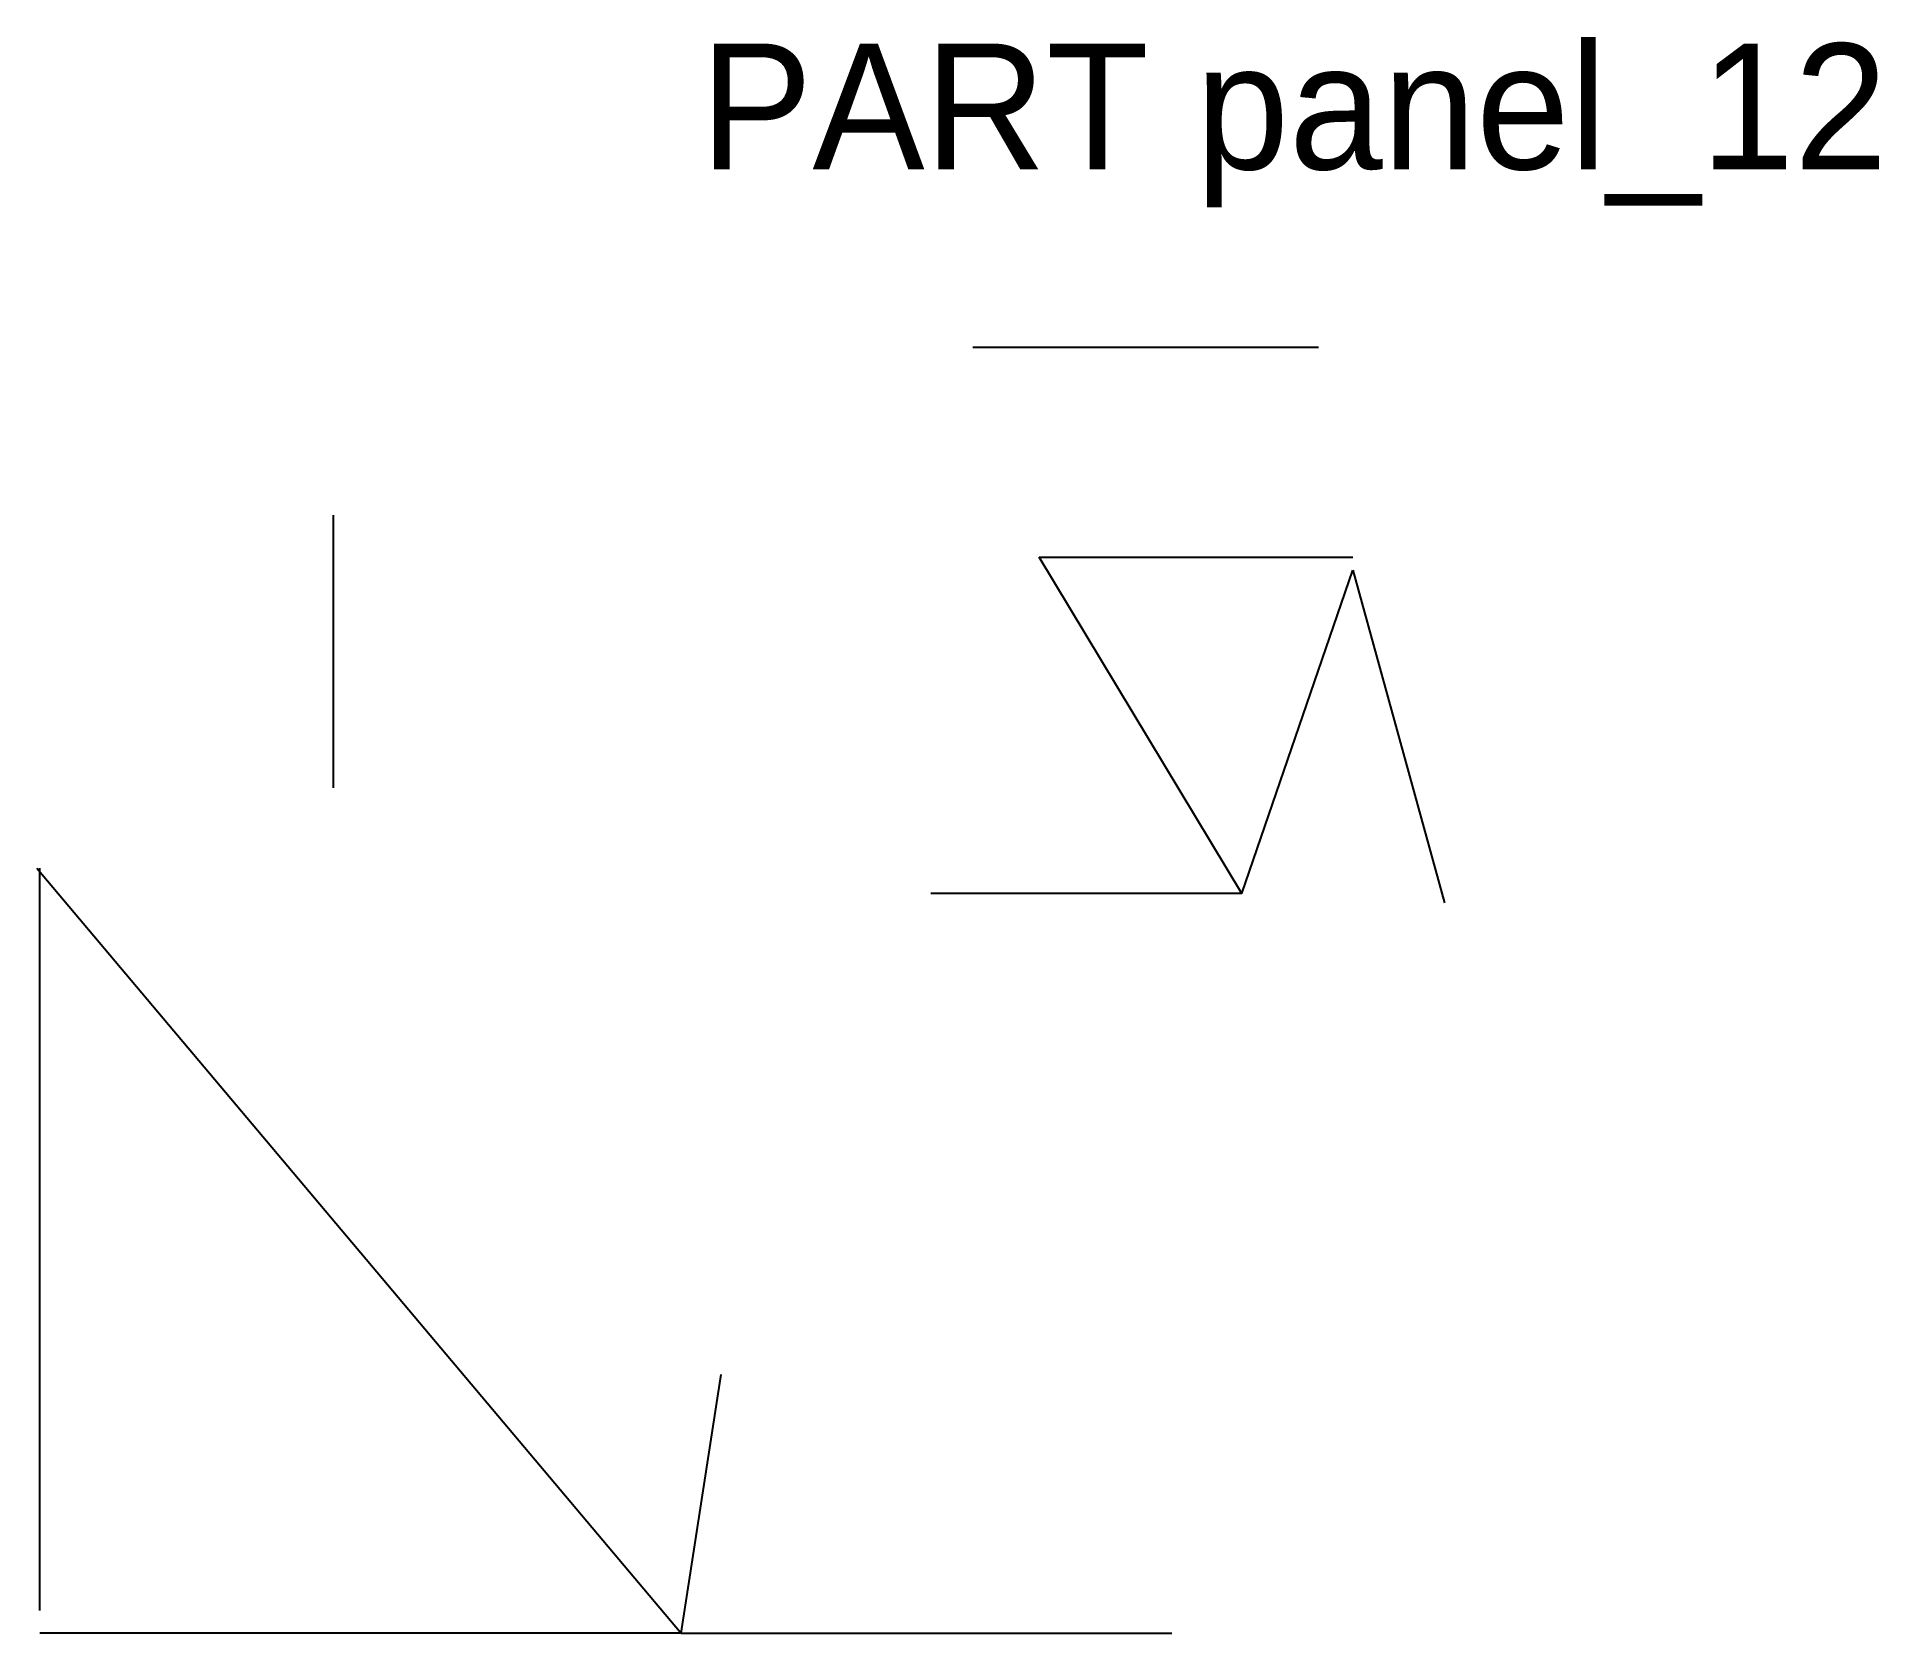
# Model space of a CAD drawing. Header units: millimetres. Extents: x 38 to 213, y 38 to 191.
import ezdxf

# ---------------------------------------------------------------- set-up
doc = ezdxf.new("R2010")
doc.units = ezdxf.units.MM
for name, color, linetype in [('ANNOTATIONS', 3, 'Continuous'), ('DIMENSION', 1, 'Continuous'), ('GEOMETRY', 7, 'Continuous')]:
    doc.layers.add(name, color=color, linetype=linetype)

msp = doc.modelspace()

# ---------------------------------------------------------------- linework, layer by layer
at = {"layer": 'DIMENSION'}
msp.add_line((99.17, 38.33), (103, 63), dxfattribs=at)
at = {"layer": 'GEOMETRY'}
for p, q in [((160, 161), (127, 161)), ((160, 161), (127, 161)), ((66, 119), (66, 145)), ((66, 119), (66, 145)), ((152.67, 108.89), (133.33, 141)), ((133.33, 141), (163.25, 141)), ((152.67, 108.89), (133.33, 141)), ((133.33, 141), (163.25, 141)), ((152.67, 108.89), (163.25, 139.75)), ((152.67, 108.89), (163.25, 139.75)), ((163.25, 139.75), (172, 108)), ((163.25, 139.75), (172, 108)), ((37.69, 111.33), (99.17, 38.33)), ((37.69, 111.33), (99.17, 38.33)), ((37.98, 40.5), (37.98, 111.33)), ((37.98, 40.5), (37.98, 111.33)), ((152.67, 108.89), (123, 108.89)), ((152.67, 108.89), (123, 108.89)), ((99.17, 38.33), (103, 63)), ((99.17, 38.33), (37.98, 38.33)), ((99.17, 38.33), (37.98, 38.33)), ((99.17, 38.33), (146, 38.33)), ((99.17, 38.33), (146, 38.33))]:
    msp.add_line(p, q, dxfattribs=at)

# ---------------------------------------------------------------- texts
at = {"layer": 'ANNOTATIONS'}
msp.add_text('PART panel_12', height=12, dxfattribs=at).set_placement((101, 178))

doc.saveas('drawing.dxf')
